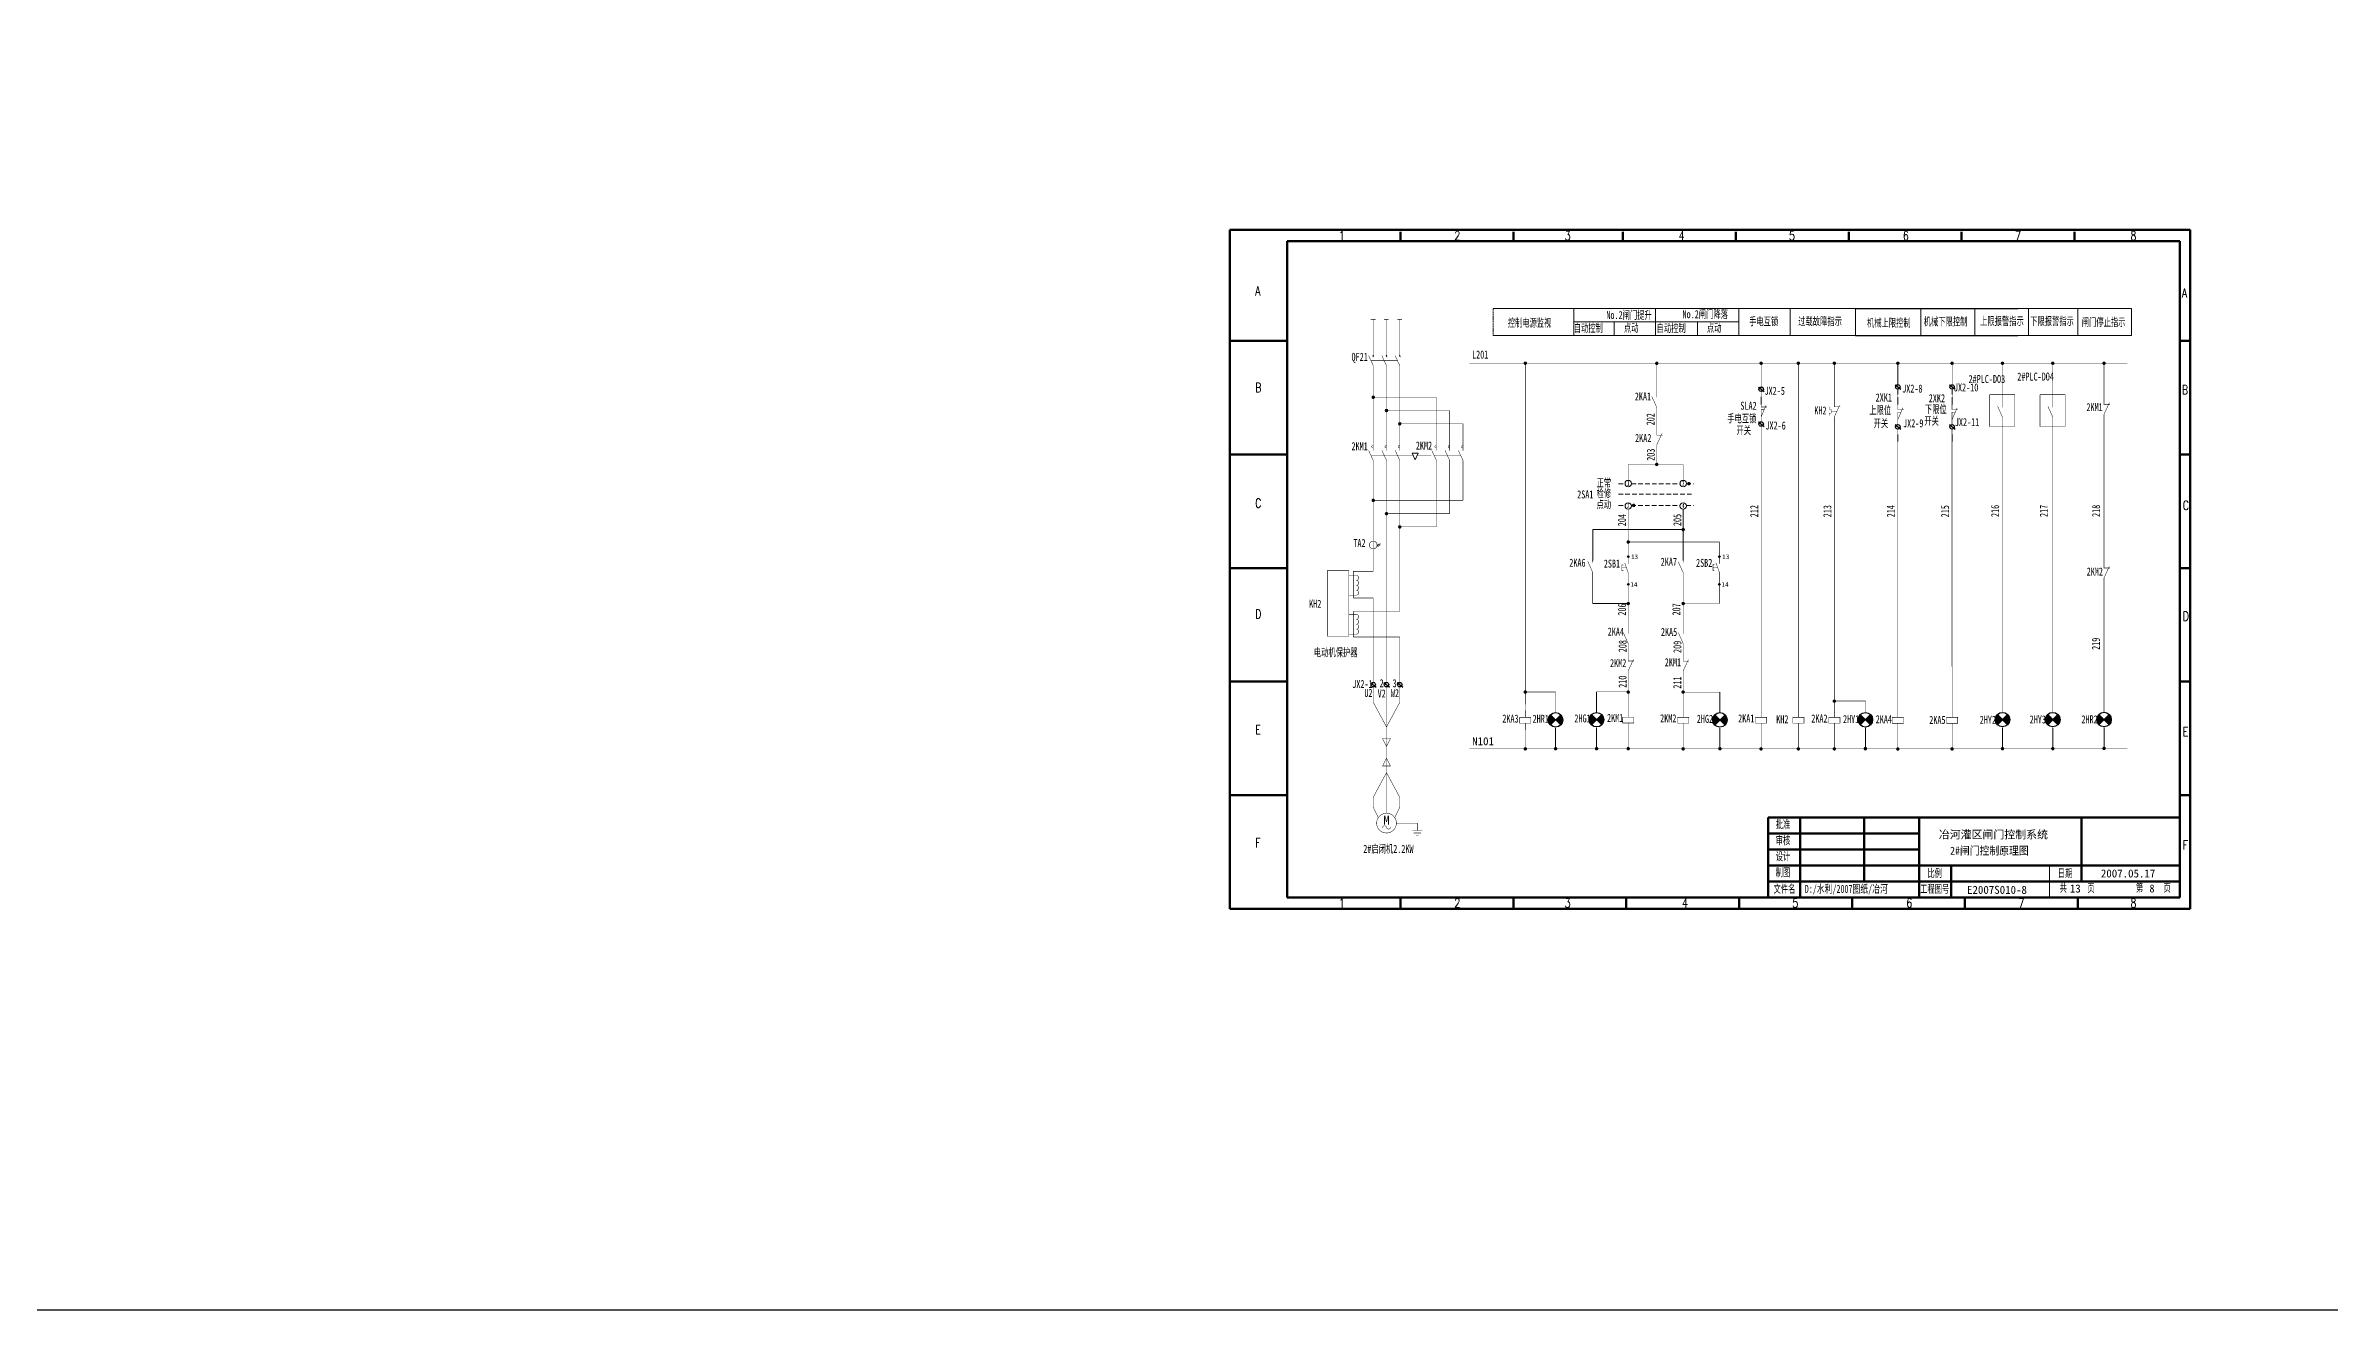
# Model space of a CAD drawing. Header units: millimetres. Extents: x 351 to 10319, y -5939 to 5511.
# Drawn here: x 3382 to 4381, y -5939 to -5386 of the extents above; entities that cross this region are included whole.
import ezdxf
from ezdxf.enums import TextEntityAlignment as Align

# ---------------------------------------------------------------- set-up
doc = ezdxf.new("R2010")
doc.units = ezdxf.units.MM
doc.linetypes.add('DASHED', pattern=[0.75, 0.5, -0.25])
for name, color, linetype in [('40', 7, 'Continuous'), ('41', 7, 'Continuous'), ('ELEMENT', 3, 'Continuous')]:
    doc.layers.add(name, color=color, linetype=linetype)
doc.styles.add('HZ', font='txt.shx', dxfattribs={"width": 0.65, "bigfont": 'hztxt.shx'})
doc.styles.add('song', font='SimSun.ttf', dxfattribs={"width": 0.65})
doc.styles.add('仿宋', font='SIMFANG.TTF', dxfattribs={"width": 0.65})

# ---------------------------------------------------------------- blocks, each defined once
blk = doc.blocks.new('电流互感器1')
at = {"const_width": 0.202}
blk.add_lwpolyline([(0.08, 2.21, 1), (0.08, -0.67, 1), (0.08, 2.21)], format="xyb", close=True, dxfattribs=at)
for points in [[(0.08, 5.09), (0.08, -3.55)], [(1.52, 0.77), (2.68, 0.77)], [(2.29, 1.34), (1.57, 0.19)], [(2.75, 1.34), (2.03, 0.19)]]:
    blk.add_lwpolyline(points, dxfattribs=at)
at = {"flags": 9}
for p in [(0.08, 5.09), (-0.17, -5.99)]:
    blk.add_attdef('S', p, '', height=0.0000576, dxfattribs=at)
blk = doc.blocks.new('断路器')
at = {"const_width": 0.202}
for points in [[(-4.8, -4.18), (-4.8, -2.16), (-6.81, 2.16)], [(-5.81, 0), (5.81, 0)], [(-5.16, 2.5), (-4.43, 1.53)], [(-4.55, 2.5), (-5.05, 1.53)], [(-4.8, 4.47), (-4.8, 2.02)], [(1.01, -4.18), (1.01, -2.16), (-1.01, 2.16)], [(0.65, 2.5), (1.37, 1.53)], [(1.26, 2.5), (0.76, 1.53)], [(1.01, 4.47), (1.01, 2.02)], [(6.81, -4.18), (6.81, -2.16), (4.8, 2.16)], [(6.46, 2.5), (7.18, 1.53)], [(7.06, 2.5), (6.56, 1.53)], [(6.81, 4.47), (6.81, 2.02)]]:
    blk.add_lwpolyline(points, dxfattribs=at)
at = {"flags": 9}
blk.add_attdef('S', (-0.14, 2.02), '', height=0.0000576, dxfattribs=at)
blk = doc.blocks.new('交流接触器')
at = {"const_width": 0.202}
for points in [[(-4.07, -5.19), (-4.07, -3.17), (-6.09, 1.15)], [(-4.07, 3.46), (-4.07, 1.01)], [(1.73, -5.19), (1.73, -3.17), (-0.28, 1.15)], [(1.73, 3.46), (1.73, 1.01)], [(7.54, -5.19), (7.54, -3.17), (5.52, 1.15)], [(7.54, 3.46), (7.54, 1.01)], [(-5.08, -1.01), (6.53, -1.01)]]:
    blk.add_lwpolyline(points, dxfattribs=at)
for points in [[(-4.19, 3.29, 1.278688), (-4.07, 2.32, -1.12636)], [(1.61, 3.28, 1.278688), (1.73, 2.32, -1.12636)], [(7.42, 3.29, 1.278688), (7.54, 2.32, -1.12636)]]:
    blk.add_lwpolyline(points, format="xyb", dxfattribs=at)
at = {"flags": 9}
blk.add_attdef('S', (0.21, 2.8), '', height=0.0000576, dxfattribs=at)
blk = doc.blocks.new('辅助符号2')
blk.add_line((-0.95, 6.09), (1.54, 4.09))
at = {"const_width": 0.202}
blk.add_lwpolyline([(0.24, 4.17), (0.24, -2.55)], dxfattribs=at)
blk.add_circle((0.24, 5.13), 0.96)
at = {"flags": 9}
blk.add_attdef('S', (0.24, 6.09), '', height=0.0000576, dxfattribs=at)
blk = doc.blocks.new('电缆头1')
at = {"const_width": 0.202}
for points in [[(-1.73, 1.44), (1.73, 1.44), (0, -2.02), (-1.73, 1.44)], [(0, 4.32), (0, -4.32)]]:
    blk.add_lwpolyline(points, dxfattribs=at)
at = {"flags": 9}
blk.add_attdef('S', (0, 4.32), '', height=0.0000576, dxfattribs=at)
blk = doc.blocks.new('电动机')
at = {"const_width": 0.202}
blk.add_lwpolyline([(-1.01, -4.82, 1), (-1.01, 3.82, 1), (-1.01, -4.82, 1)], format="xyb", close=True, dxfattribs=at)
for points in [[(-1.01, -2.37, 0.986208), (-2.74, -2.66, 0.859125)], [(-1.01, -2.37, 1.013985), (0.71, -2.08, -1.197218)]]:
    blk.add_lwpolyline(points, format="xyb", dxfattribs=at)
at = {"flags": 8}
blk.add_attdef('M', text='', height=4.03, dxfattribs=at).set_placement((-1.01, 0.8), align=Align.MIDDLE_CENTER)
at = {"flags": 9}
blk.add_attdef('S', (-1.01, 3.82), '', height=0.0000576, dxfattribs=at)
blk = doc.blocks.new('接地')
at = {"const_width": 0.202}
for points in [[(-2.16, 1.08), (2.16, 1.08)], [(-1.62, 0), (1.62, 0)], [(0, 4.32), (0, 1.08)], [(-0.54, -1.08), (0.54, -1.08)]]:
    blk.add_lwpolyline(points, dxfattribs=at)
at = {"flags": 9}
blk.add_attdef('S', (0, 4.32), '', height=0.0000576, dxfattribs=at)
blk = doc.blocks.new('动合（常开）触点')
at = {"const_width": 0.202}
for points in [[(-1.09, 2.24), (1.07, -2.52)], [(1.07, 3.97), (1.07, 1.81)], [(1.07, -2.52), (1.07, -4.68)]]:
    blk.add_lwpolyline(points, dxfattribs=at)
at = {"flags": 9}
blk.add_attdef('S', (1.07, 3.97), '', height=0.0000576, dxfattribs=at)
blk = doc.blocks.new('操作器件')
at = {"const_width": 0.202}
for points in [[(-2.76, 1.83), (2.14, 1.83), (2.14, -0.77), (-2.76, -0.77), (-2.76, 1.83)], [(-0.31, 4.85), (-0.31, 1.83)], [(-0.31, -3.79), (-0.31, -0.77)]]:
    blk.add_lwpolyline(points, dxfattribs=at)
at = {"flags": 9}
blk.add_attdef('S', (-0.31, 4.85), '', height=0.0000576, dxfattribs=at)
blk = doc.blocks.new('信号灯')
for p, q in [((2.04, -2.25), (-2.44, 2.24)), ((2.04, 2.24), (-2.44, -2.25))]:
    blk.add_line(p, q)
at = {"const_width": 0.202}
blk.add_lwpolyline([(-0.2, 5.47), (-0.2, 3.16)], dxfattribs=at)
blk.add_circle((-0.2, -0.01), 3.17)
for points in [[(-1.32, -1.13), (-3.26, 0.82), (-0.2, -0.01), (-2.44, 2.24)], [(-2.14, -1.95), (-3.26, -0.83), (-1.32, -1.13), (-3.26, 0.82)], [(0.92, 1.12), (2.86, -0.83), (-0.2, -0.01), (2.04, -2.25)], [(1.74, 1.94), (2.86, 0.82), (0.92, 1.12), (2.86, -0.83)], [(2.04, 2.24), (2.04, 2.24), (1.74, 1.94), (2.86, 0.82)], [(-2.44, -2.25), (-2.44, -2.25), (-2.14, -1.95), (-3.26, -0.83)]]:
    blk.add_solid(points)
at = {"flags": 9}
blk.add_attdef('S', (-0.2, 5.47), '', height=0.0000576, dxfattribs=at)
at = {"layer": 'ELEMENT', "flags": 9}
blk.add_attdef('S', (-0.2, 5.47), '', height=0.0000576, dxfattribs=at)
blk = doc.blocks.new('位置开关动断触点')
at = {"const_width": 0.202}
for points in [[(-0.54, 3.62), (-0.54, 1.46), (2.05, 1.46)], [(1.62, 2.18), (-0.54, -2.86)], [(-0.54, -5.02), (-0.54, 0.29), (0.81, 0.29)]]:
    blk.add_lwpolyline(points, dxfattribs=at)
at = {"flags": 9}
blk.add_attdef('S', (-0.54, 3.62), '', height=0.0000576, dxfattribs=at)
blk = doc.blocks.new('动断（常闭）触点')
at = {"const_width": 0.202}
for points in [[(-1.15, 3.96), (-1.15, 1.8), (1.44, 1.8)], [(-1.15, -4.68), (-1.15, -2.52), (1.15, 2.52)]]:
    blk.add_lwpolyline(points, dxfattribs=at)
at = {"flags": 9}
blk.add_attdef('S', (-1.15, 3.96), '', height=0.0000576, dxfattribs=at)
blk = doc.blocks.new('按钮开关1')
at = {"const_width": 0.202}
for points in [[(-1.41, 1.25), (-2.05, 1.25), (-2.05, -1.2), (-1.41, -1.2)], [(-2.05, 0), (0, 0)], [(0.75, -4.51), (0.75, -2.1), (-0.78, 2.1)], [(0.75, 4.13), (0.75, 1.68)]]:
    blk.add_lwpolyline(points, dxfattribs=at)
at = {"flags": 9}
blk.add_attdef('S', (0.75, 4.13), '', height=0.0000576, dxfattribs=at)
blk = doc.blocks.new('热继电器常闭触点')
at = {"const_width": 0.202}
for points in [[(-3.1, 1.79), (-3.1, 0.64), (-2.23, 0.64), (-2.23, -1.09), (-3.1, -1.09), (-3.1, -2.25)], [(-0.79, 3.8), (-0.79, 1.64), (1.8, 1.64)], [(-0.79, -4.84), (-0.79, -2.68), (1.51, 2.36)], [(-2.23, -0.23), (0.33, -0.23)]]:
    blk.add_lwpolyline(points, dxfattribs=at)
at = {"flags": 9}
blk.add_attdef('S', (-0.79, 3.8), '', height=0.0000576, dxfattribs=at)
blk = doc.blocks.new('电感器')
at = {"const_width": 0.202}
for points in [[(1, 5.55), (1, 5.55, 1), (1, 3.39, 1)], [(1, 3.39, 1), (1, 1.23, 1), (1, -0.93, 1), (1, -3.09), (1, -3.09)]]:
    blk.add_lwpolyline(points, format="xyb", dxfattribs=at)
at = {"flags": 9}
blk.add_attdef('S', (1, 5.55), '', height=0.0000576, dxfattribs=at)

msp = doc.modelspace()

# ---------------------------------------------------------------- linework, layer by layer
at = {"color": 0, "lineweight": 50}
for p, q in [((4320.393, -5466.652), (3900.393, -5466.652)), ((3975.029, -5467.619), (3975.029, -5471.624)), ((4024.398, -5467.619), (4024.398, -5471.624)), ((4072.282, -5467.619), (4072.282, -5471.624)), ((4121.652, -5467.619), (4121.652, -5471.624)), ((4171.022, -5467.619), (4171.022, -5471.624)), ((4220.391, -5467.619), (4220.391, -5471.624)), ((4269.761, -5467.619), (4269.761, -5471.624)), ((3925.393, -5515.308), (3900.393, -5515.308)), ((4320.393, -5515.308), (4315.789, -5515.308)), ((3925.393, -5564.97), (3900.393, -5564.97)), ((4320.393, -5564.97), (4315.789, -5564.97)), ((3925.393, -5614.631), (3900.393, -5614.631)), ((4319.954, -5614.631), (4315.789, -5614.631)), ((3925.393, -5664.293), (3900.393, -5664.293)), ((4320.393, -5664.293), (4315.789, -5664.293)), ((3925.393, -5713.954), (3900.393, -5713.954)), ((4320.393, -5713.954), (4315.789, -5713.954)), ((3975.029, -5758.654), (3975.029, -5763.615)), ((4024.398, -5758.654), (4024.398, -5763.615)), ((4073.768, -5758.654), (4073.768, -5763.615)), ((4123.138, -5758.654), (4123.138, -5763.615)), ((4172.508, -5758.654), (4172.508, -5763.615)), ((4221.877, -5758.654), (4221.877, -5763.615)), ((4271.247, -5758.654), (4271.247, -5763.615)), ((4320.393, -5763.652), (3900.402, -5763.652))]:
    msp.add_line(p, q, dxfattribs=at)
at = {"lineweight": 9}
for p, q in [((4015.589, -5501.076), (4294.714, -5501.076)), ((4050.879, -5512.929), (4050.879, -5501.076)), ((4086.49, -5512.929), (4086.49, -5501.076)), ((4123.016, -5512.929), (4123.016, -5501.076)), ((4145.379, -5512.929), (4145.379, -5501.076)), ((4173.958, -5512.929), (4173.958, -5501.076)), ((4202.644, -5512.929), (4202.644, -5501.076)), ((4226.268, -5512.929), (4226.268, -5501.076)), ((4249.685, -5512.929), (4249.685, -5501.076)), ((4271.242, -5512.929), (4271.242, -5501.076)), ((4294.714, -5512.929), (4294.714, -5501.076)), ((4294.714, -5512.929), (4015.589, -5512.929)), ((4123.016, -5506.965), (4050.879, -5506.965)), ((4068.422, -5512.929), (4068.422, -5506.965)), ((4104.93, -5512.929), (4104.93, -5506.965)), ((4192.522, -5534.432), (4192.522, -5525.065)), ((4132.737, -5543.051), (4132.737, -5539.718)), ((4192.522, -5538.649), (4192.522, -5536.353)), ((4192.522, -5543.075), (4192.522, -5539.93)), ((4192.522, -5543.075), (4192.522, -5539.93)), ((4216.241, -5538.649), (4216.241, -5536.353)), ((4216.241, -5543.075), (4216.241, -5539.93)), ((4192.514, -5559.326), (4192.514, -5556.181)), ((4192.514, -5559.326), (4192.514, -5556.181)), ((4216.234, -5559.326), (4216.234, -5556.181)), ((4216.234, -5559.326), (4216.234, -5556.181)), ((3980.165, -5564.354), (3982.781, -5564.354)), ((3981.473, -5567.229), (3980.165, -5564.354)), ((3982.781, -5564.354), (3981.473, -5567.229)), ((4098.643, -5588.881), (4098.643, -5611.306)), ((4059.07, -5597.809), (4098.4, -5597.809)), ((4059.07, -5597.809), (4059.07, -5611.309)), ((4074.718, -5630.133), (4059.07, -5630.133)), ((4060.771, -5668.766), (4060.771, -5677.76)), ((4114.707, -5668.854), (4114.707, -5677.848)), ((4042.82, -5684.607), (4042.82, -5693.681)), ((4060.771, -5684.533), (4060.771, -5693.606)), ((4114.707, -5684.621), (4114.707, -5693.694)), ((4178.333, -5684.558), (4178.333, -5693.631)), ((4238.295, -5684.505), (4238.295, -5693.579)), ((4260.303, -5684.505), (4260.303, -5693.579)), ((4282.71, -5684.48), (4282.71, -5693.553))]:
    msp.add_line(p, q, dxfattribs=at)
at = {"linetype": 'DASHED', "lineweight": 9}
msp.add_line((4015.589, -5512.929), (4015.589, -5501.076), dxfattribs=at)
for p, q in [((4173.958, -5501.076), (4245.065, -5501.076)), ((4173.958, -5512.929), (4245.065, -5512.929))]:
    msp.add_line(p, q)
at = {"linetype": 'DASHED', "lineweight": 9, "ltscale": 4}
for p, q in [((4070.329, -5577.718), (4073.209, -5577.718)), ((4070.329, -5582.289), (4103.15, -5582.289)), ((4076.004, -5577.718), (4097.258, -5577.718)), ((4100.052, -5577.718), (4103.15, -5577.718)), ((4070.329, -5587.253), (4073.215, -5587.253)), ((4075.973, -5587.253), (4097.263, -5587.253)), ((4100.022, -5587.253), (4103.15, -5587.253))]:
    msp.add_line(p, q, dxfattribs=at)
at = {"lineweight": 20}
msp.add_line((4258.789, -5744.654), (4258.789, -5758.654), dxfattribs=at)
msp.add_lwpolyline([(2031.384, -4833.095), (7052.34, -4833.095), (7052.34, -5939.234), (2031.384, -5939.234)], close=True)
at = {"const_width": 0.2}
for points in [[(3962.009, -5505.816), (3964.082, -5505.816)], [(3963.076, -5519.451), (3963.076, -5505.816)], [(3967.814, -5505.816), (3969.888, -5505.816)], [(3968.881, -5519.451), (3968.881, -5505.816)], [(3973.62, -5505.816), (3975.693, -5505.816)], [(3974.687, -5519.451), (3974.687, -5505.816)], [(3963.076, -5563.341), (3963.076, -5526.077)], [(3968.881, -5563.341), (3968.881, -5526.077)], [(3974.687, -5563.341), (3974.687, -5526.077)], [(4005.158, -5525.041), (4292.829, -5525.041)], [(4029.599, -5525.041), (4029.592, -5559.298)], [(4087.071, -5537.84), (4087.071, -5525.041)], [(4132.737, -5525.046), (4132.737, -5535.441)], [(4149.017, -5539.979), (4149.017, -5525.041)], [(4164.756, -5541.988), (4164.763, -5525.041)], [(4192.522, -5534.432), (4192.522, -5525.284)], [(4216.241, -5525.041), (4216.291, -5534.434)], [(4282.71, -5540.877), (4282.718, -5525.041)], [(3963.076, -5539.925), (3990.707, -5539.925)], [(3990.707, -5563.341), (3990.707, -5539.925)], [(4149.02, -5550.63), (4149.017, -5539.979)], [(3968.881, -5545.73), (3996.512, -5545.73)], [(3974.687, -5551.536), (4002.318, -5551.536)], [(3996.512, -5563.341), (3996.512, -5545.73)], [(4002.318, -5563.341), (4002.318, -5551.536)], [(4087.071, -5554.295), (4087.071, -5546.482)], [(4149.02, -5550.63), (4149.02, -5551.474)], [(4149.02, -5551.474), (4149.02, -5673.986)], [(4164.756, -5550.63), (4164.756, -5675.481)], [(4238.295, -5675.428), (4238.295, -5549.417)], [(4260.303, -5675.428), (4260.303, -5552.711)], [(4282.71, -5612.436), (4282.71, -5549.404)], [(4029.592, -5559.298), (4029.572, -5673.984)], [(4087.071, -5562.937), (4087.071, -5563.781)], [(4132.73, -5559.302), (4132.71, -5673.988)], [(4192.514, -5559.326), (4192.52, -5674.017)], [(4216.234, -5559.326), (4216.239, -5674.017)], [(3963.076, -5616.027), (3963.076, -5567.518)], [(3968.881, -5617.028), (3968.881, -5567.518)], [(3974.687, -5617.892), (3974.687, -5567.518)], [(3990.707, -5596.62), (3990.707, -5567.518)], [(3996.512, -5590.815), (3996.512, -5567.518)], [(4002.318, -5585.009), (4002.318, -5567.518)], [(4074.594, -5576.265), (4074.594, -5569.314), (4098.643, -5569.314), (4098.643, -5576.265)], [(4087.071, -5563.781), (4087.071, -5569.314)], [(3963.076, -5585.009), (4002.318, -5585.009)], [(3968.881, -5590.815), (3996.512, -5590.815)], [(4074.594, -5608.151), (4074.594, -5588.881)], [(4098.643, -5588.881), (4098.643, -5610.16)], [(3974.687, -5596.62), (3990.707, -5596.62)], [(4059.07, -5610.008), (4059.07, -5597.809), (4098.643, -5597.799)], [(4074.594, -5603.239), (4114.464, -5603.239), (4114.464, -5607.999)], [(4074.594, -5609.283), (4074.594, -5608.151)], [(4074.594, -5610.414), (4074.594, -5609.929)], [(4114.464, -5607.999), (4114.464, -5609.283)], [(4114.464, -5609.929), (4114.464, -5610.262)], [(3954.381, -5617.841), (3954.381, -5616.027), (3963.076, -5616.027)], [(3968.881, -5640.798), (3968.881, -5614.77)], [(3974.687, -5633.576), (3974.687, -5615.634)], [(4059.07, -5618.65), (4059.07, -5630.133), (4074.594, -5630.133)], [(4074.594, -5619.056), (4074.594, -5619.646)], [(4074.594, -5619.646), (4074.594, -5621.424)], [(4074.594, -5620.834), (4074.594, -5621.424)], [(4074.594, -5622.07), (4074.594, -5641.115)], [(4098.643, -5618.802), (4098.643, -5641.115)], [(4098.643, -5630.133), (4114.464, -5630.133), (4114.464, -5622.07)], [(4114.464, -5619.494), (4114.464, -5618.904)], [(4114.464, -5621.424), (4114.464, -5619.199)], [(4282.71, -5675.402), (4282.71, -5621.078)], [(3954.381, -5627.734), (3963.076, -5627.734)], [(3963.076, -5664.652), (3963.076, -5627.734)], [(3954.381, -5633.576), (3974.687, -5633.576)], [(3968.881, -5664.652), (3968.881, -5640.798)], [(3954.381, -5644.752), (3974.687, -5644.752)], [(3974.687, -5664.649), (3974.687, -5644.752)], [(4074.594, -5647.596), (4074.594, -5653.095)], [(4098.643, -5647.596), (4098.643, -5653.397)], [(4074.597, -5673.906), (4074.594, -5661.737)], [(4098.623, -5661.825), (4098.626, -5673.994)], [(3963.076, -5673.294), (3963.076, -5666.573)], [(3968.881, -5684.116), (3963.076, -5673.294)], [(3968.881, -5695.418), (3968.881, -5666.573)], [(3968.881, -5684.116), (3974.687, -5673.292)], [(3974.687, -5673.292), (3974.687, -5666.57)], [(4042.82, -5675.53), (4042.82, -5668.841), (4029.573, -5668.841)], [(4060.771, -5675.455), (4060.771, -5668.766), (4074.596, -5668.766)], [(4114.707, -5675.543), (4114.707, -5668.854), (4098.624, -5668.854)], [(4178.333, -5675.481), (4178.333, -5672.737), (4164.756, -5672.737)], [(4029.572, -5673.984), (4029.571, -5676.857)], [(4074.598, -5676.779), (4074.597, -5673.906)], [(4098.626, -5673.994), (4098.627, -5678.379)], [(4132.71, -5673.988), (4132.709, -5676.861)], [(4149.02, -5673.986), (4149.02, -5676.859)], [(4164.756, -5673.986), (4164.756, -5676.859)], [(4192.52, -5674.017), (4192.52, -5676.891)], [(4216.239, -5674.017), (4216.24, -5676.891)], [(4029.571, -5693.684), (4029.571, -5685.499)], [(4042.82, -5684.172), (4042.82, -5693.681)], [(4060.771, -5684.097), (4060.771, -5693.694)], [(4074.598, -5685.421), (4074.598, -5693.694)], [(4098.627, -5685.509), (4098.627, -5693.639)], [(4114.707, -5684.185), (4114.707, -5693.694)], [(4132.709, -5693.689), (4132.709, -5685.504)], [(4149.02, -5685.501), (4149.02, -5693.843)], [(4164.756, -5685.501), (4164.756, -5693.843)], [(4178.333, -5684.123), (4178.333, -5693.631)], [(4192.52, -5693.718), (4192.52, -5685.533)], [(4216.24, -5693.718), (4216.24, -5685.533)], [(4238.295, -5684.07), (4238.295, -5693.579)], [(4260.303, -5684.07), (4260.303, -5693.579)], [(4282.71, -5684.044), (4282.71, -5693.553)], [(3968.881, -5717.442), (3968.881, -5695.645)], [(4005.158, -5693.694), (4292.829, -5693.694)], [(3968.881, -5704.06), (3963.076, -5714.881)], [(3968.881, -5704.06), (3974.687, -5714.884)], [(3963.076, -5714.881), (3963.076, -5717.442)], [(3963.076, -5717.442), (3963.076, -5719.15)], [(3963.076, -5719.15), (3965.279, -5723.771)], [(3968.881, -5721.836), (3968.881, -5717.442)], [(3974.687, -5719.15), (3972.483, -5723.771)], [(3974.685, -5714.881), (3974.685, -5717.442)], [(3974.685, -5717.442), (3974.685, -5719.15)], [(3973.202, -5726.157), (3982.365, -5726.157)]]:
    msp.add_lwpolyline(points, dxfattribs=at)
at = {"const_width": 0.75}
for points in [[(4029.224, -5525.041, 1), (4029.974, -5525.041, 1)], [(4086.706, -5525.093, 1), (4087.456, -5525.093, 1)], [(4132.362, -5525.046, 1), (4133.112, -5525.046, 1)], [(4148.619, -5525.042, 1), (4149.369, -5525.042, 1)], [(4164.388, -5525.041, 1), (4165.138, -5525.041, 1)], [(4192.147, -5525.041, 1), (4192.897, -5525.041, 1)], [(4215.866, -5525.065, 1), (4216.616, -5525.065, 1)], [(4282.343, -5525.041, 1), (4283.093, -5525.041, 1)], [(4086.696, -5569.314, 1), (4087.446, -5569.314, 1)], [(4100.764, -5577.701, 1), (4101.514, -5577.701, 1)], [(4076.577, -5587.236, 1), (4077.327, -5587.236, 1)], [(4074.219, -5603.239, 1), (4074.969, -5603.239, 1)], [(4098.268, -5597.799, 1), (4099.018, -5597.799, 1)], [(4074.219, -5630.133, 1), (4074.969, -5630.133, 1)], [(4098.268, -5630.133, 1), (4099.018, -5630.133, 1)], [(4029.198, -5668.841, 1), (4029.948, -5668.841, 1)], [(4074.223, -5668.873, 1), (4074.973, -5668.873, 1)], [(4098.247, -5668.854, 1), (4098.997, -5668.854, 1)], [(4164.381, -5672.823, 1), (4165.131, -5672.823, 1)], [(4029.196, -5693.684, 1), (4029.946, -5693.684, 1)], [(4042.445, -5693.626, 1), (4043.195, -5693.626, 1)], [(4060.396, -5693.606, 1), (4061.146, -5693.606, 1)], [(4074.223, -5693.606, 1), (4074.973, -5693.606, 1)], [(4098.252, -5693.694, 1), (4099.002, -5693.694, 1)], [(4114.332, -5693.639, 1), (4115.082, -5693.639, 1)], [(4132.334, -5693.689, 1), (4133.084, -5693.689, 1)], [(4148.645, -5693.686, 1), (4149.395, -5693.686, 1)], [(4164.381, -5693.686, 1), (4165.131, -5693.686, 1)], [(4177.958, -5693.576, 1), (4178.708, -5693.576, 1)], [(4177.958, -5693.631, 1), (4178.708, -5693.631, 1)], [(4192.145, -5693.718, 1), (4192.895, -5693.718, 1)], [(4215.865, -5693.718, 1), (4216.615, -5693.718, 1)], [(4237.92, -5693.579, 1), (4238.67, -5693.579, 1)], [(4259.928, -5693.579, 1), (4260.678, -5693.579, 1)], [(4282.351, -5693.498, 1), (4283.101, -5693.498, 1)]]:
    msp.add_lwpolyline(points, format="xyb", close=True, dxfattribs=at)
at = {"lineweight": 9, "const_width": 0.75}
for points in [[(3962.701, -5539.925, 1), (3963.451, -5539.925, 1)], [(3968.506, -5545.73, 1), (3969.256, -5545.73, 1)], [(3974.312, -5551.536, 1), (3975.062, -5551.536, 1)], [(3962.701, -5585.009, 1), (3963.451, -5585.009, 1)], [(3968.506, -5590.815, 1), (3969.256, -5590.815, 1)], [(3974.312, -5596.62, 1), (3975.062, -5596.62, 1)]]:
    msp.add_lwpolyline(points, format="xyb", close=True, dxfattribs=at)
at = {"linetype": 'DASHED', "lineweight": 20, "ltscale": 4, "const_width": 0.2}
for points in [[(4243.729, -5538.805), (4243.729, -5552.711), (4232.696, -5552.711), (4232.696, -5538.805)], [(4243.729, -5538.805), (4232.696, -5538.805)], [(4265.737, -5538.805), (4265.737, -5552.711), (4254.704, -5552.711), (4254.704, -5538.805)], [(4265.737, -5538.805), (4254.704, -5538.805)]]:
    msp.add_lwpolyline(points, dxfattribs=at)
at = {"lineweight": 20, "const_width": 0.2}
for points in [[(4238.295, -5537.566), (4238.295, -5535.645)], [(4260.303, -5537.566), (4260.303, -5535.645)], [(4238.295, -5554.196), (4238.295, -5556.116)], [(4260.303, -5556.116), (4260.303, -5554.196)], [(3942.997, -5631.996), (3942.997, -5615.763), (3952.411, -5615.763), (3952.411, -5631.996)], [(3955.655, -5617.841), (3952.411, -5617.841)], [(3954.381, -5616.558), (3954.381, -5627.734)], [(3952.411, -5629.738), (3952.411, -5644.389), (3942.997, -5644.389), (3942.997, -5629.738)], [(3955.655, -5626.483), (3952.411, -5626.483)], [(3955.655, -5634.859), (3952.411, -5634.859)], [(3954.381, -5633.576), (3954.381, -5644.752)], [(3955.655, -5643.501), (3952.411, -5643.501)]]:
    msp.add_lwpolyline(points, dxfattribs=at)
at = {"linetype": 'DASHED', "ltscale": 4, "const_width": 0.2}
for points in [[(3973.678, -5565.358), (3980.622, -5565.358)], [(3982.324, -5565.358), (3988.552, -5565.358)], [(3990.253, -5565.358), (4001.309, -5565.358)]]:
    msp.add_lwpolyline(points, dxfattribs=at)
at = {"lineweight": 9}
for centre in [(4074.606, -5577.663), (4098.655, -5577.663), (4074.594, -5587.483), (4098.643, -5587.483)]:
    msp.add_circle(centre, 1.398, dxfattribs=at)
for centre in [(4074.594, -5609.606), (4114.465, -5609.606), (4074.594, -5621.747), (4114.465, -5621.747)]:
    msp.add_circle(centre, 0.323)
for centre, radius, start, end in [((4029.599, -5525.041), 0.243, 0, 180), ((4029.599, -5525.041), 0.243, 180, 0), ((4087.081, -5525.097), 0.243, 0, 180), ((4087.081, -5525.097), 0.243, 180, 0), ((4132.737, -5525.046), 0.243, 0, 180), ((4132.737, -5525.046), 0.243, 180, 0), ((4148.994, -5525.042), 0.243, 0, 180), ((4148.994, -5525.042), 0.243, 180, 0), ((4164.763, -5525.041), 0.243, 0, 180), ((4164.763, -5525.041), 0.243, 180, 0), ((4192.522, -5525.041), 0.243, 0, 180), ((4192.522, -5525.041), 0.243, 180, 0), ((4216.241, -5525.041), 0.243, 0, 180), ((4216.241, -5525.041), 0.243, 180, 0), ((4282.718, -5525.041), 0.243, 0, 180), ((4282.718, -5525.041), 0.243, 180, 0), ((3963.076, -5539.925), 0.3, 0, 180), ((3963.076, -5539.925), 0.3, 180, 0), ((3968.881, -5545.73), 0.3, 0, 180), ((3968.881, -5545.73), 0.3, 180, 0), ((3974.687, -5551.536), 0.3, 0, 180), ((3974.687, -5551.536), 0.3, 180, 0), ((3963.076, -5585.009), 0.3, 0, 180), ((3963.076, -5585.009), 0.3, 180, 0), ((3968.881, -5590.815), 0.3, 0, 180), ((3968.881, -5590.815), 0.3, 180, 0), ((3974.687, -5596.62), 0.3, 0, 180), ((3974.687, -5596.62), 0.3, 180, 0), ((4074.594, -5603.256), 0.243, 0, 180), ((4074.594, -5603.256), 0.243, 180, 0), ((4098.643, -5597.799), 0.243, 0, 180), ((4098.643, -5597.799), 0.243, 180, 0), ((4074.594, -5630.133), 0.243, 0, 180), ((4074.594, -5630.133), 0.243, 180, 0), ((4098.643, -5630.133), 0.243, 0, 180), ((4074.598, -5668.873), 0.243, 0, 180), ((4074.598, -5668.873), 0.243, 180, 0), ((4164.756, -5672.737), 0.243, 0, 180), ((4164.756, -5672.737), 0.243, 180, 0), ((4029.571, -5693.598), 0.243, 0, 180), ((4029.571, -5693.598), 0.243, 180, 0), ((4042.82, -5693.626), 0.243, 0, 180), ((4042.82, -5693.626), 0.243, 180, 0), ((4060.771, -5693.551), 0.243, 0, 180), ((4060.771, -5693.551), 0.243, 180, 0), ((4074.598, -5693.551), 0.243, 0, 180), ((4074.598, -5693.551), 0.243, 180, 0), ((4098.627, -5693.639), 0.243, 0, 180), ((4098.627, -5693.639), 0.243, 180, 0), ((4114.707, -5693.639), 0.243, 0, 180), ((4114.707, -5693.639), 0.243, 180, 0), ((4132.709, -5693.602), 0.243, 0, 180), ((4132.709, -5693.602), 0.243, 180, 0), ((4149.02, -5693.6), 0.243, 0, 180), ((4149.02, -5693.6), 0.243, 180, 0), ((4164.756, -5693.6), 0.243, 0, 180), ((4164.756, -5693.6), 0.243, 180, 0), ((4178.333, -5693.576), 0.243, 0, 180), ((4178.333, -5693.631), 0.243, 0, 180), ((4178.333, -5693.576), 0.243, 180, 0), ((4178.333, -5693.631), 0.243, 180, 0), ((4192.52, -5693.663), 0.243, 0, 180), ((4192.52, -5693.663), 0.243, 180, 0), ((4216.24, -5693.663), 0.243, 0, 180), ((4216.24, -5693.663), 0.243, 180, 0), ((4238.295, -5693.524), 0.243, 0, 180), ((4238.295, -5693.524), 0.243, 180, 0), ((4260.303, -5693.524), 0.243, 0, 180), ((4260.303, -5693.524), 0.243, 180, 0), ((4282.726, -5693.498), 0.243, 0, 180), ((4282.726, -5693.498), 0.243, 180, 0)]:
    msp.add_arc(centre, radius, start, end, dxfattribs=at)
at = {"layer": '40', "color": 0, "lineweight": 50}
for p, q in [((4315.789, -5471.661), (3925.393, -5471.661)), ((4315.789, -5758.654), (4315.789, -5471.661)), ((4135.789, -5758.654), (4135.789, -5723.654)), ((4135.789, -5723.654), (4315.789, -5723.654)), ((4135.789, -5730.654), (4201.789, -5730.654)), ((4149.789, -5758.654), (4149.789, -5723.654)), ((4177.789, -5751.654), (4177.789, -5723.654)), ((4201.789, -5758.654), (4201.789, -5723.654)), ((4272.789, -5751.654), (4272.789, -5723.654)), ((4135.789, -5737.654), (4201.789, -5737.654)), ((4135.789, -5744.654), (4315.789, -5744.654)), ((4135.789, -5751.654), (4315.789, -5751.654)), ((4215.789, -5758.654), (4215.789, -5744.654)), ((4215.789, -5758.654), (4215.789, -5744.654)), ((4272.789, -5751.654), (4272.789, -5744.654)), ((3925.39, -5758.654), (4315.789, -5758.654))]:
    msp.add_line(p, q, dxfattribs=at)
at = {"layer": '40', "lineweight": 20, "ltscale": 10, "const_width": 0.75}
for points in [[(4237.92, -5525.041, 1), (4238.67, -5525.041, 1)], [(4259.928, -5525.041, 1), (4260.678, -5525.041, 1)]]:
    msp.add_lwpolyline(points, format="xyb", close=True, dxfattribs=at)
at = {"layer": '40', "lineweight": 20, "ltscale": 10, "const_width": 0.2}
for points in [[(4238.295, -5535.645), (4238.295, -5525.387)], [(4260.303, -5535.645), (4260.303, -5525.041)], [(4238.295, -5542.127), (4238.295, -5537.566)], [(4260.303, -5542.127), (4260.303, -5537.566)], [(4238.295, -5550.769), (4238.295, -5554.196)], [(4260.303, -5550.769), (4260.303, -5554.196)]]:
    msp.add_lwpolyline(points, dxfattribs=at)
at = {"layer": '41', "color": 0, "lineweight": 50}
for p, q in [((3900.393, -5466.652), (3900.393, -5763.653)), ((3925.393, -5471.661), (3925.393, -5758.654)), ((4320.393, -5466.652), (4320.393, -5763.653))]:
    msp.add_line(p, q, dxfattribs=at)

# ---------------------------------------------------------------- block references
for name, p in [('断路器', (3967.873, -5523.916)), ('动合（常开）触点', (4086.003, -5541.806)), ('辅助符号2', (4132.501, -5541.532)), ('位置开关动断触点', (4133.276, -5545.64)), ('热继电器常闭触点', (4165.55, -5545.792)), ('辅助符号2', (4192.285, -5540.524)), ('辅助符号2', (4216.005, -5540.524)), ('动断（常闭）触点', (4283.863, -5544.838)), ('辅助符号2', (4132.494, -5556.751)), ('辅助符号2', (4192.278, -5557.985)), ('辅助符号2', (4215.998, -5557.985)), ('交流接触器', (3967.149, -5564.349)), ('交流接触器', (3994.78, -5564.349)), ('动断（常闭）触点', (4088.223, -5558.256)), ('动合（常开）触点', (4058.002, -5613.974)), ('按钮开关1', (4073.846, -5614.545)), ('动合（常开）触点', (4097.574, -5614.126)), ('按钮开关1', (4113.716, -5614.392)), ('动断（常闭）触点', (4283.863, -5616.397)), ('动合（常开）触点', (4073.526, -5645.081)), ('动合（常开）触点', (4097.574, -5645.081)), ('动断（常闭）触点', (4075.746, -5657.056)), ('动断（常闭）触点', (4099.775, -5657.144)), ('辅助符号2', (3962.839, -5670.743)), ('辅助符号2', (3974.45, -5670.741)), ('操作器件', (4029.882, -5681.709)), ('信号灯', (4043.022, -5680.998)), ('信号灯', (4060.974, -5680.923)), ('操作器件', (4074.909, -5681.631)), ('操作器件', (4098.938, -5681.719)), ('信号灯', (4114.909, -5681.012)), ('操作器件', (4133.02, -5681.714)), ('操作器件', (4149.331, -5681.712)), ('操作器件', (4165.067, -5681.712)), ('信号灯', (4178.535, -5680.949)), ('操作器件', (4192.831, -5681.743)), ('操作器件', (4216.55, -5681.743)), ('信号灯', (4238.497, -5680.896)), ('信号灯', (4260.505, -5680.896)), ('信号灯', (4282.913, -5680.871)), ('电缆头1', (3968.881, -5690.6)), ('接地', (3982.365, -5730.478))]:
    msp.add_blockref(name, p)
for name, p, xscale, yscale, zscale in [('位置开关动断触点', (4193.072, -5546.771), 1.020472440950471, 1.020472440944559, 1.020472440944882), ('位置开关动断触点', (4216.791, -5546.771), 1.020472440950471, 1.020472440944559, 1.020472440944882), ('电流互感器1', (3962.976, -5605.446), 1.181102362211277, 1.181102362204456, 1.181102362204724)]:
    msp.add_blockref(name, p, dxfattribs=dict(xscale=xscale, yscale=yscale, zscale=zscale))
at = {"lineweight": 20, "rotation": 180}
for p in [(3956.65, -5620.933), (3956.65, -5637.951)]:
    msp.add_blockref('电感器', p, dxfattribs=at)
at = {"lineweight": 9}
msp.add_blockref('辅助符号2', (3968.645, -5670.743), dxfattribs=at)
at = {"rotation": 180}
msp.add_blockref('电缆头1', (3968.881, -5699.739), dxfattribs=at)
ref = msp.add_blockref('电动机', (3969.895, -5725.66))
ref.add_attrib('M', 'M', dxfattribs={"height": 4.033}).set_placement((3968.881, -5724.861), align=Align.MIDDLE_CENTER)
at = {"layer": '40', "lineweight": 20, "ltscale": 10}
for p in [(4237.226, -5546.093), (4259.234, -5546.093)]:
    msp.add_blockref('动合（常开）触点', p, dxfattribs=at)

# ---------------------------------------------------------------- texts
at = {"color": 0, "lineweight": 50, "style": 'HZ', "width": 0.75}
for s, p in [('1', (3948.013, -5471.272)), ('2', (3998.575, -5471.272)), ('3', (4046.838, -5471.272)), ('4', (4096.68, -5471.272)), ('5', (4144.943, -5471.272)), ('6', (4194.739, -5471.272)), ('7', (4243.769, -5471.272)), ('8', (4294.284, -5471.272)), ('A', (3911.432, -5495.393)), ('A', (4316.779, -5496.34)), ('B', (3911.432, -5537.686)), ('B', (4316.779, -5538.633)), ('C', (3911.432, -5588.232)), ('C', (4317.154, -5589.179)), ('D', (3911.432, -5636.715)), ('D', (4317.154, -5637.662)), ('E', (3911.432, -5687.26)), ('E', (4317.154, -5688.207)), ('F', (3911.432, -5736.774)), ('F', (4317.154, -5737.721)), ('1', (3948.013, -5763.094)), ('2', (3998.575, -5763.094)), ('3', (4046.838, -5763.094)), ('4', (4098.166, -5763.094)), ('5', (4146.429, -5763.094)), ('6', (4196.225, -5763.094)), ('7', (4245.255, -5763.094)), ('8', (4294.284, -5763.094))]:
    msp.add_text(s, height=4, dxfattribs=at).set_placement(p)
at = {"lineweight": 9, "style": 'song', "width": 0.65}
for s, height, p in [('No.2闸门提升', 3.5, (4065.036, -5505.706)), ('No.2闸门降落', 3.5, (4098.354, -5505.338)), ('控制电源监视', 3.5, (4021.897, -5509.088)), ('自动控制', 3.5, (4050.77, -5511.383)), ('  点动', 3.5, (4069.172, -5511.289)), ('自动控制', 3.5, (4087.019, -5511.447)), ('  点动', 3.5, (4105.447, -5511.318)), ('手电互锁', 3.5, (4127.486, -5508.48)), ('过载故障指示', 3.5, (4148.961, -5508.447)), ('机械上限控制', 3.5, (4179.027, -5509.092)), ('机械下限控制', 3.5, (4203.849, -5508.557)), ('上限报警指示', 3.5, (4228.495, -5508.331)), ('下限报警指示', 3.5, (4250.407, -5508.374)), ('闸门停止指示', 3.5, (4272.969, -5508.842)), ('QF21', 3.5, (3953.577, -5524.017)), ('L201', 3.5, (4006.298, -5522.995)), ('2#PLC-DO3', 3.5, (4223.443, -5533.697)), ('2#PLC-DO4', 3.5, (4244.763, -5532.632)), ('2KA1', 3.5, (4077.481, -5541.33)), ('SLA2', 3.5, (4123.651, -5545.369)), ('JX2-5', 3.5, (4134.209, -5538.842)), ('上限位', 3.5, (4180.031, -5547.306)), ('2XK1', 3.5, (4182.808, -5541.778)), ('JX2-8', 3.5, (4194.42, -5537.862)), ('下限位', 3.5, (4204.352, -5546.89)), ('2XK2', 3.5, (4206.045, -5542.097)), ('JX2-10', 3.5, (4217.06, -5537.36)), ('2KM1', 3.5, (4274.997, -5546.001)), ('手电互锁', 3.5, (4117.917, -5550.947)), ('开关', 3.5, (4121.938, -5556.097)), ('JX2-6', 3.5, (4134.598, -5554.019)), ('KH2', 3.5, (4155.992, -5547.451)), ('开关', 3.5, (4181.937, -5553.072)), ('JX2-9', 3.5, (4194.809, -5553.039)), ('开关', 3.5, (4204.095, -5552.017)), ('JX2-11', 3.5, (4217.449, -5552.537)), ('2KM1', 3.5, (3953.554, -5563.069)), ('2KA2', 3.5, (4077.607, -5559.484)), ('2SA1', 3.5, (4052.264, -5584.161)), ('检修', 3.5, (4060.748, -5583.715)), ('正常', 3.5, (4060.748, -5579.074)), ('1', 2, (4074.097, -5578.536)), ('3', 2, (4098.145, -5578.536)), ('点动', 3.5, (4060.748, -5588.514)), ('2', 2, (4074.085, -5588.355)), ('4', 2, (4098.133, -5588.355)), ('TA2', 3.5, (3954.374, -5605.405)), ('2KA6', 3.5, (4048.827, -5614.019)), ('2SB1', 3.5, (4063.924, -5614.408)), ('2KA7', 3.5, (4088.804, -5613.629)), ('2SB2', 3.5, (4104.257, -5614.084)), ('2KM2', 3.5, (4275.099, -5617.906)), ('KH2', 3.5, (3935.055, -5631.983)), ('2KA4', 3.5, (4065.631, -5644.166)), ('2KA5', 3.5, (4088.885, -5644.318)), ('电动机保护器', 3.5, (3937.091, -5653.245)), ('2KM2', 3.5, (4066.645, -5657.919)), ('2KM1', 3.5, (4090.589, -5657.549)), ('JX2-1', 3.5, (3953.902, -5667.06)), ('U2', 3.5, (3959.193, -5670.951)), ('V2', 3.5, (3965.002, -5671.214)), ('2', 3.5, (3965.843, -5666.748)), ('W2', 3.5, (3970.766, -5671.073)), ('3', 3.5, (3971.524, -5666.745)), ('2KA3', 3.5, (4019.536, -5682.195)), ('2HR1', 3.5, (4032.766, -5682.29)), ('2HG1', 3.5, (4051.048, -5682.132)), ('2KM1', 3.5, (4065.336, -5681.898)), ('2KM2', 3.5, (4088.551, -5682.078)), ('2HG2', 3.5, (4104.588, -5682.307)), ('2KA1', 3.5, (4122.667, -5682.131)), ('KH2', 3.5, (4139.338, -5682.477)), ('2KA2', 3.5, (4154.671, -5682.161)), ('2HY1', 3.5, (4168.546, -5682.437)), ('2KA4', 3.5, (4182.843, -5682.466)), ('2KA5', 3.5, (4206.256, -5682.777)), ('2HY2', 3.5, (4228.337, -5682.705)), ('2HY3', 3.5, (4250.191, -5682.562)), ('2HR2', 3.5, (4272.826, -5682.521)), ('2#启闭机2.2KW', 3.5, (3958.702, -5739.16))]:
    msp.add_text(s, height=height, dxfattribs=at).set_placement(p)
for s, p in [('202', (4086.12, -5552.211)), ('203', (4086.208, -5567.71)), ('204', (4073.62, -5596.323)), ('205', (4097.821, -5596.262)), ('212', (4131.435, -5592.409)), ('213', (4163.442, -5592.407)), ('214', (4191.204, -5592.438)), ('215', (4214.902, -5592.438)), ('216', (4236.81, -5592.299)), ('217', (4258.12, -5592.299)), ('218', (4280.962, -5592.274)), ('206', (4073.625, -5635.412)), ('207', (4097.385, -5635.361)), ('208', (4073.866, -5651.445)), ('209', (4097.839, -5651.763)), ('219', (4280.883, -5650.395)), ('210', (4073.872, -5667.001)), ('211', (4097.764, -5667.368))]:
    msp.add_text(s, height=3.5, rotation=90, dxfattribs=at).set_placement(p)
at = {"linetype": 'DASHED', "ltscale": 4, "style": 'song', "width": 0.65}
msp.add_text('2KM2', height=3.5, dxfattribs=at).set_placement((3981.705, -5562.795))
at = {"lineweight": 9, "style": 'song'}
for s, height, p in [('13', 2, (4075.797, -5610.673)), ('13', 2, (4115.668, -5610.673)), ('14', 2, (4075.541, -5622.787)), ('14', 2, (4115.412, -5622.787)), ('N101', 3.5, (4006.353, -5692.101))]:
    msp.add_text(s, height=height, dxfattribs=at).set_placement(p)
at = {"color": 0, "style": 'song', "width": 0.9}
msp.add_text('2#闸门控制原理图', height=3.5, dxfattribs=at).set_placement((4215.392, -5739.971))
msp.add_text('8', height=3.5, dxfattribs=at).set_placement((4303.676, -5756.465), align=Align.CENTER)
at = {"layer": '41', "color": 0, "lineweight": 20, "style": '仿宋', "width": 0.65}
for s, p in [('批准', (4139.109, -5728.454)), ('审核', (4139.109, -5735.454)), ('设计', (4139.109, -5742.454)), ('文件名', (4138.16, -5756.687)), ('制图', (4139.109, -5749.454)), ('工程图号', (4202.277, -5756.676)), ('比例', (4205.446, -5749.792)), ('日期', (4262.446, -5749.792)), ('共     页', (4263.326, -5756.297)), ('共     页', (4263.326, -5756.299)), ('第     页', (4296.63, -5756.163))]:
    msp.add_text(s, height=3.5, dxfattribs=at).set_placement(p)
at = {"layer": '41', "color": 0, "style": 'song'}
for s, p in [('冶河灌区闸门控制系统', (4210.455, -5732.923)), ('13', (4267.761, -5756.529)), ('2007.05.17', (4281.327, -5749.933)), ('E2007S010-8', (4222.789, -5757.095))]:
    msp.add_text(s, height=3.5, dxfattribs=at).set_placement(p)
at = {"layer": '41', "color": 0, "style": 'song', "width": 0.7}
msp.add_text('D:/水利/2007图纸/冶河', height=3.5, dxfattribs=at).set_placement((4151.834, -5756.663))

doc.saveas('drawing.dxf')
